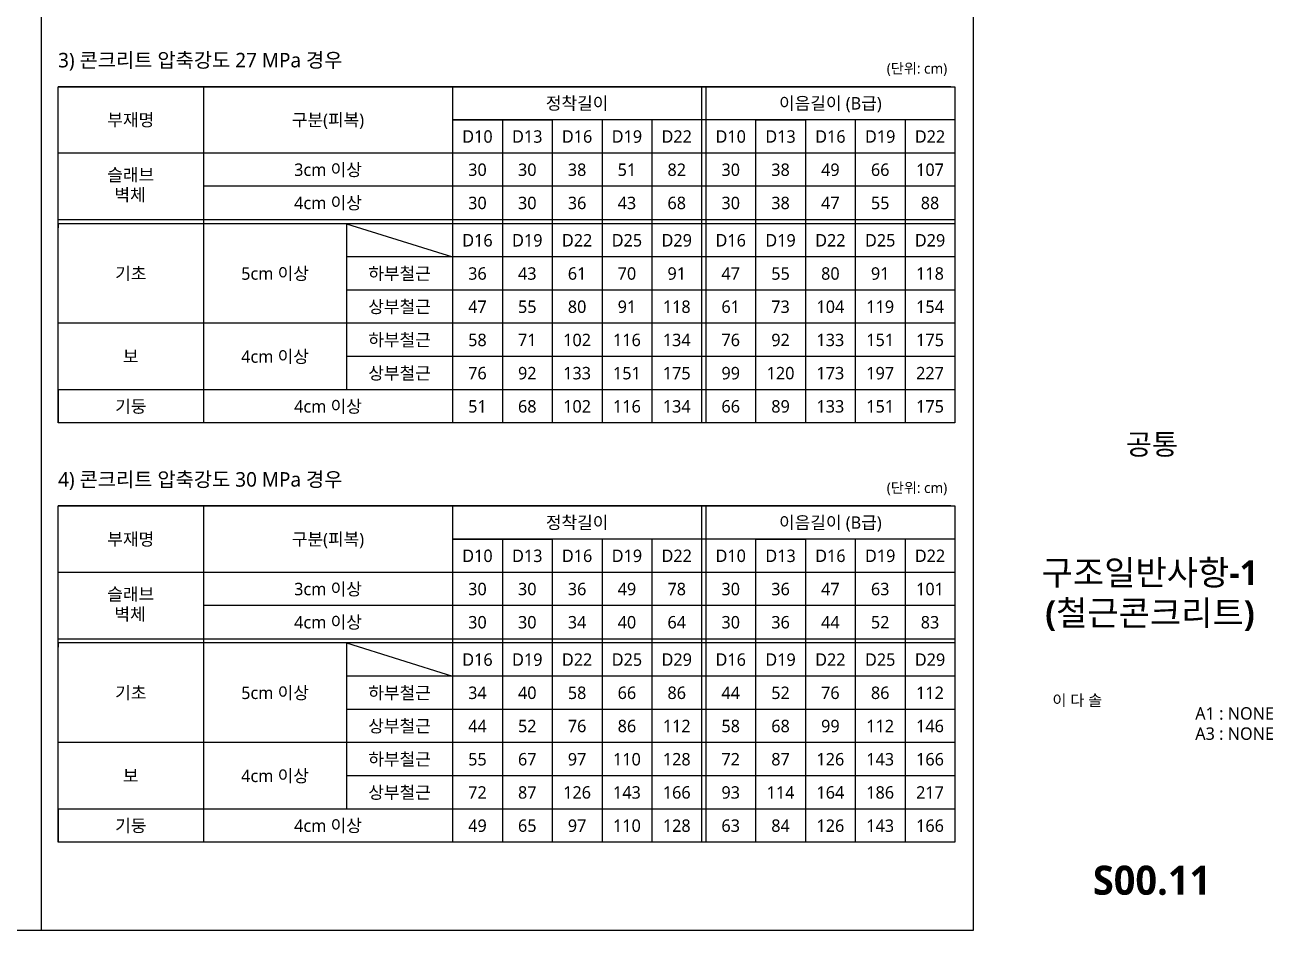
# Model space of a CAD drawing. Header units: millimetres. Extents: x 4573 to 501064, y -176100 to -4304.
# Drawn here: x 50505 to 80564, y -57300 to -35498 of the extents above; entities that cross this region are included whole.
import ezdxf
from ezdxf.enums import TextEntityAlignment as Align

# ---------------------------------------------------------------- set-up
doc = ezdxf.new("R2010")
doc.units = ezdxf.units.MM
doc.header["$LTSCALE"] = 800
for name, color, linetype in [('CHART', 7, 'Continuous'), ('ELE4', 4, 'Continuous'), ('SHT', 5, 'Continuous'), ('TEXT', 3, 'Continuous'), ('TITLE', 7, 'Continuous')]:
    doc.layers.add(name, color=color, linetype=linetype)
doc.styles.add('XR-SHEET-맑은고딕', font='malgun.ttf')
doc.styles.add('맑은고딕', font='malgun.ttf')
doc.styles.add('맑은고딕B', font='malgunbd.ttf')
doc.styles.add('스타일1', font='malgun.ttf')

# ---------------------------------------------------------------- blocks, each defined once
blk = doc.blocks.new('TITLE')
at = {"layer": 'TITLE', "style": '스타일1'}
for tag, height, p in [('동명칭', 6, (776.77, -457.26)), ('SCALE-A1', 3, (797.5, -522)), ('SCALE-A3', 3, (797.5, -527)), ('DATA', 3, (797.5, -540))]:
    blk.add_attdef(tag, text='', height=height, dxfattribs=at).set_placement(p, align=Align.MIDDLE)
for tag, height, p in [('TITLE1', 6, (776.5, -479.4)), ('TITLE4', 6, (776.5, -484.39)), ('TITLE2', 6, (776.5, -489)), ('TITLE5', 6, (776.5, -493.99)), ('TITLE3', 6, (776.5, -498.7)), ('NAME-1', 3, (760.16, -517.5)), ('NAME-2', 3, (760.16, -526.5)), ('A0.00', 7, (776.5, -561))]:
    blk.add_attdef(tag, text='', height=height, dxfattribs=at).set_placement(p, align=Align.MIDDLE_CENTER)

msp = doc.modelspace()

# ---------------------------------------------------------------- linework, layer by layer
for p, q in [((51302.8, -40185.4), (51302.8, -38585.4)), ((51302.8, -40185.4), (51302.8, -38585.4)), ((51302.8, -40285.4), (51302.8, -38585.4)), ((51302.8, -50285.4), (51302.8, -48685.4)), ((51302.8, -50285.4), (51302.8, -48685.4)), ((51302.8, -50385.4), (51302.8, -48685.4))]:
    msp.add_line(p, q)
at = {"layer": 'CHART'}
for p, q in [((72802.7, -36985.4), (51302.8, -36985.4)), ((54802.7, -36985.4), (54802.7, -38585.4)), ((54802.7, -36985.4), (54802.7, -38585.4)), ((60802.7, -36985.4), (60802.7, -38585.4)), ((60802.7, -36985.4), (60802.7, -38585.4)), ((66902.7, -36985.4), (66802.7, -36985.4)), ((66802.7, -36985.4), (66802.7, -45085.4)), ((66902.7, -36985.4), (66902.7, -38585.4)), ((66902.7, -36985.4), (66902.7, -38585.4)), ((66902.7, -36985.4), (67002.7, -36985.4)), ((72802.7, -37785.4), (60802.7, -37785.4)), ((72902.7, -37785.4), (60802.7, -37785.4)), ((60802.7, -37785.4), (62002.7, -37785.4)), ((62002.7, -37785.4), (62002.7, -45085.4)), ((62002.7, -37785.4), (63202.7, -37785.4)), ((63202.7, -37785.4), (63202.7, -45085.4)), ((64402.7, -37785.4), (64402.7, -45085.4)), ((65602.7, -37785.4), (65602.7, -45085.4)), ((68102.7, -37785.4), (68102.7, -45085.4)), ((68102.7, -37785.4), (69302.7, -37785.4)), ((69302.7, -37785.4), (69302.7, -45085.4)), ((70502.7, -37785.4), (70502.7, -45085.4)), ((71702.7, -37785.4), (71702.7, -45085.4)), ((72802.7, -38585.4), (51302.8, -38585.4)), ((72902.7, -38585.4), (51302.8, -38585.4)), ((72802.7, -38585.4), (54802.7, -38585.4)), ((54802.7, -38585.4), (54802.7, -45016.6)), ((72802.7, -38585.4), (54802.7, -38585.4)), ((54802.7, -38585.4), (54802.7, -45085.4)), ((60802.7, -38585.4), (60802.7, -45016.6)), ((60802.7, -38585.4), (60802.7, -45085.4)), ((66902.7, -38585.4), (66902.7, -45016.6)), ((66902.7, -38585.4), (66902.7, -45085.4)), ((72802.7, -39385.4), (54802.7, -39385.4)), ((72902.7, -39385.4), (54802.7, -39385.4)), ((51302.8, -40185.4), (72902.7, -40185.4)), ((72802.7, -40285.4), (51302.8, -40285.4)), ((72802.7, -40285.4), (51302.8, -40285.4)), ((72902.7, -40285.4), (51302.8, -40285.4)), ((51302.8, -40285.4), (51302.8, -40385.4)), ((58252.5, -40285.4), (58252.5, -44285.4)), ((58252.5, -40285.4), (58252.5, -44285.4)), ((58252.5, -40285.4), (60802.7, -41085.4)), ((72802.7, -41085.4), (58252.5, -41085.4)), ((72902.7, -41085.4), (58252.5, -41085.4)), ((72802.7, -41885.4), (58252.5, -41885.4)), ((72902.7, -41885.4), (58252.5, -41885.4)), ((72802.7, -42685.4), (51302.8, -42685.4)), ((72902.7, -42685.4), (51302.8, -42685.4)), ((72802.7, -43485.4), (58252.5, -43485.4)), ((72902.7, -43485.4), (58252.5, -43485.4)), ((72802.7, -44285.4), (51302.8, -44285.4)), ((72902.7, -44285.4), (51302.8, -44285.4)), ((51302.8, -44285.4), (51302.8, -45085.4)), ((72902.7, -45085.4), (51302.8, -45085.4)), ((72802.7, -47085.4), (51302.8, -47085.4)), ((54802.7, -47085.4), (54802.7, -48685.4)), ((54802.7, -47085.4), (54802.7, -48685.4)), ((60802.7, -47085.4), (60802.7, -48685.4)), ((60802.7, -47085.4), (60802.7, -48685.4)), ((66902.7, -47085.4), (66802.7, -47085.4)), ((66802.7, -47085.4), (66802.7, -55185.4)), ((66902.7, -47085.4), (66902.7, -48685.4)), ((66902.7, -47085.4), (66902.7, -48685.4)), ((66902.7, -47085.4), (67002.7, -47085.4)), ((72802.7, -47885.4), (60802.7, -47885.4)), ((72902.7, -47885.4), (60802.7, -47885.4)), ((60802.7, -47885.4), (62002.7, -47885.4)), ((62002.7, -47885.4), (62002.7, -55185.4)), ((62002.7, -47885.4), (63202.7, -47885.4)), ((63202.7, -47885.4), (63202.7, -55185.4)), ((64402.7, -47885.4), (64402.7, -55185.4)), ((65602.7, -47885.4), (65602.7, -55185.4)), ((68102.7, -47885.4), (68102.7, -55185.4)), ((68102.7, -47885.4), (69302.7, -47885.4)), ((69302.7, -47885.4), (69302.7, -55185.4)), ((70502.7, -47885.4), (70502.7, -55185.4)), ((71702.7, -47885.4), (71702.7, -55185.4)), ((72802.7, -48685.4), (51302.8, -48685.4)), ((72902.7, -48685.4), (51302.8, -48685.4)), ((72802.7, -48685.4), (54802.7, -48685.4)), ((54802.7, -48685.4), (54802.7, -55116.6)), ((72802.7, -48685.4), (54802.7, -48685.4)), ((54802.7, -48685.4), (54802.7, -55185.4)), ((60802.7, -48685.4), (60802.7, -55116.6)), ((60802.7, -48685.4), (60802.7, -55185.4)), ((66902.7, -48685.4), (66902.7, -55116.6)), ((66902.7, -48685.4), (66902.7, -55185.4)), ((72802.7, -49485.4), (54802.7, -49485.4)), ((72902.7, -49485.4), (54802.7, -49485.4)), ((51302.8, -50285.4), (72902.7, -50285.4)), ((72802.7, -50385.4), (51302.8, -50385.4)), ((72802.7, -50385.4), (51302.8, -50385.4)), ((72902.7, -50385.4), (51302.8, -50385.4)), ((51302.8, -50385.4), (51302.8, -50485.4)), ((58252.5, -50385.4), (58252.5, -54385.4)), ((58252.5, -50385.4), (58252.5, -54385.4)), ((58252.5, -50385.4), (60802.7, -51185.4)), ((72802.7, -51185.4), (58252.5, -51185.4)), ((72902.7, -51185.4), (58252.5, -51185.4)), ((72802.7, -51985.4), (58252.5, -51985.4)), ((72902.7, -51985.4), (58252.5, -51985.4)), ((72802.7, -52785.4), (51302.8, -52785.4)), ((72902.7, -52785.4), (51302.8, -52785.4)), ((72802.7, -53585.4), (58252.5, -53585.4)), ((72902.7, -53585.4), (58252.5, -53585.4)), ((72802.7, -54385.4), (51302.8, -54385.4)), ((72902.7, -54385.4), (51302.8, -54385.4)), ((51302.8, -54385.4), (51302.8, -55185.4)), ((72902.7, -55185.4), (51302.8, -55185.4))]:
    msp.add_line(p, q, dxfattribs=at)
for points in [[(51302.8, -38585.4), (51302.8, -36985.4), (72902.7, -36985.4), (72902.7, -38585.4)], [(72902.7, -36985.4), (72902.7, -45085.4)], [(72902.7, -38585.4), (72902.7, -45016.6)], [(51302.8, -45085.4), (51302.8, -40285.4)], [(51302.8, -45085.4), (51302.8, -40285.4)], [(51302.8, -45085.4), (51302.8, -40285.4)], [(51302.8, -48685.4), (51302.8, -47085.4), (72902.7, -47085.4), (72902.7, -48685.4)], [(72902.7, -47085.4), (72902.7, -55185.4)], [(72902.7, -48685.4), (72902.7, -55116.6)], [(51302.8, -55185.4), (51302.8, -50385.4)], [(51302.8, -55185.4), (51302.8, -50385.4)], [(51302.8, -55185.4), (51302.8, -50385.4)]]:
    msp.add_lwpolyline(points, dxfattribs=at)
at = {"layer": 'ELE4', "color": 2}
msp.add_line((50899.5, -57300), (50899.5, -6000), dxfattribs=at)
at = {"layer": 'ELE4'}
msp.add_lwpolyline([(4573.3, -57300), (73350, -57300), (73350, -6000), (4573.3, -6000)], close=True, dxfattribs=at)

# ---------------------------------------------------------------- block references
at = {"layer": 'TEXT'}
ref = msp.add_blockref('TITLE', (0, -59400), dxfattribs=dict(at, xscale=100, yscale=100, zscale=100))
ref.add_attrib('TITLE2', '구조일반사항-1', dxfattribs={"layer": 'SHT', "color": 4, "height": 600, "style": '맑은고딕B'}).set_placement((77600, -48691.4), align=Align.MIDDLE_CENTER)
ref.add_attrib('TITLE3', '(철근콘크리트)', dxfattribs={"layer": 'SHT', "color": 4, "height": 600, "style": '맑은고딕B'}).set_placement((77600, -49661.8), align=Align.MIDDLE_CENTER)
ref.add_attrib('NAME-1', '이 다 솔', dxfattribs={"color": 3, "height": 270, "style": '맑은고딕'}).set_placement((75250, -51766.7), align=Align.MIDDLE_LEFT)
ref.add_attrib('SCALE-A1', 'A1 : NONE', dxfattribs={"layer": 'SHT', "color": 3, "height": 300, "style": '맑은고딕'}).set_placement((79639.1, -52082.8), align=Align.MIDDLE)
ref.add_attrib('SCALE-A3', 'A3 : NONE', dxfattribs={"layer": 'SHT', "color": 3, "height": 300, "style": '맑은고딕'}).set_placement((79639.1, -52569.2), align=Align.MIDDLE)
ref.add_attrib('A0.00', 'S00.11', dxfattribs={"layer": 'SHT', "color": 4, "height": 700, "style": '맑은고딕B'}).set_placement((77650, -56100), align=Align.MIDDLE_CENTER)

# ---------------------------------------------------------------- texts
at = {"layer": 'TEXT', "style": 'XR-SHEET-맑은고딕'}
for s, height, p in [('3) 콘크리트 압축강도 27 MPa 경우', 350, (51302.8, -36520.2)), ('(단위: cm)', 250, (71261.2, -36671.1)), ('4) 콘크리트 압축강도 30 MPa 경우', 350, (51302.8, -46620.2)), ('(단위: cm)', 250, (71261.2, -46771.1))]:
    msp.add_text(s, height=height, dxfattribs=at).set_placement(p)
at = {"layer": 'TEXT'}
for s, height, style, p in [('정착길이', 300, 'XR-SHEET-맑은고딕', (63802.7, -37385.4)), ('이음길이 (B급)', 300, 'XR-SHEET-맑은고딕', (69902.7, -37385.4)), ('부재명', 300, 'XR-SHEET-맑은고딕', (53052.8, -37785.4)), ('구분(피복)', 300, 'XR-SHEET-맑은고딕', (57802.7, -37785.4)), ('D10', 300, 'XR-SHEET-맑은고딕', (61402.7, -38185.4)), ('D13', 300, 'XR-SHEET-맑은고딕', (62602.7, -38185.4)), ('D16', 300, 'XR-SHEET-맑은고딕', (63802.7, -38185.4)), ('D19', 300, 'XR-SHEET-맑은고딕', (65002.7, -38185.4)), ('D22', 300, 'XR-SHEET-맑은고딕', (66202.7, -38185.4)), ('D10', 300, 'XR-SHEET-맑은고딕', (67502.7, -38185.4)), ('D13', 300, 'XR-SHEET-맑은고딕', (68702.7, -38185.4)), ('D16', 300, 'XR-SHEET-맑은고딕', (69902.7, -38185.4)), ('D19', 300, 'XR-SHEET-맑은고딕', (71102.7, -38185.4)), ('D22', 300, 'XR-SHEET-맑은고딕', (72302.7, -38185.4)), ('슬래브', 300, 'XR-SHEET-맑은고딕', (53052.8, -39108.5)), ('슬래브', 300, 'XR-SHEET-맑은고딕', (53052.8, -39108.5)), ('3cm 이상', 300, 'XR-SHEET-맑은고딕', (57802.7, -38985.4)), ('30', 300, 'XR-SHEET-맑은고딕', (61402.7, -38985.4)), ('30', 300, 'XR-SHEET-맑은고딕', (62602.7, -38985.4)), ('38', 300, 'XR-SHEET-맑은고딕', (63802.7, -38985.4)), ('51', 300, 'XR-SHEET-맑은고딕', (65002.7, -38985.4)), ('82', 300, 'XR-SHEET-맑은고딕', (66202.7, -38985.4)), ('30', 300, 'XR-SHEET-맑은고딕', (67502.7, -38985.4)), ('38', 300, 'XR-SHEET-맑은고딕', (68702.7, -38985.4)), ('49', 300, 'XR-SHEET-맑은고딕', (69902.7, -38985.4)), ('66', 300, 'XR-SHEET-맑은고딕', (71102.7, -38985.4)), ('107', 300, 'XR-SHEET-맑은고딕', (72302.7, -38985.4)), ('벽체', 300, 'XR-SHEET-맑은고딕', (53034.5, -39592.8)), ('벽체', 300, 'XR-SHEET-맑은고딕', (53034.5, -39592.8)), ('4cm 이상', 300, 'XR-SHEET-맑은고딕', (57802.7, -39785.4)), ('30', 300, 'XR-SHEET-맑은고딕', (61402.7, -39785.4)), ('30', 300, 'XR-SHEET-맑은고딕', (62602.7, -39785.4)), ('36', 300, 'XR-SHEET-맑은고딕', (63802.7, -39785.4)), ('43', 300, 'XR-SHEET-맑은고딕', (65002.7, -39785.4)), ('68', 300, 'XR-SHEET-맑은고딕', (66202.7, -39785.4)), ('30', 300, 'XR-SHEET-맑은고딕', (67502.7, -39785.4)), ('38', 300, 'XR-SHEET-맑은고딕', (68702.7, -39785.4)), ('47', 300, 'XR-SHEET-맑은고딕', (69902.7, -39785.4)), ('55', 300, 'XR-SHEET-맑은고딕', (71102.7, -39785.4)), ('88', 300, 'XR-SHEET-맑은고딕', (72302.7, -39785.4)), ('D16', 300, 'XR-SHEET-맑은고딕', (61402.7, -40685.4)), ('D19', 300, 'XR-SHEET-맑은고딕', (62602.7, -40685.4)), ('D22', 300, 'XR-SHEET-맑은고딕', (63802.7, -40685.4)), ('D25', 300, 'XR-SHEET-맑은고딕', (65002.7, -40685.4)), ('D29', 300, 'XR-SHEET-맑은고딕', (66202.7, -40685.4)), ('D16', 300, 'XR-SHEET-맑은고딕', (67502.7, -40685.4)), ('D19', 300, 'XR-SHEET-맑은고딕', (68702.7, -40685.4)), ('D22', 300, 'XR-SHEET-맑은고딕', (69902.7, -40685.4)), ('D25', 300, 'XR-SHEET-맑은고딕', (71102.7, -40685.4)), ('D29', 300, 'XR-SHEET-맑은고딕', (72302.7, -40685.4)), ('기초', 300, 'XR-SHEET-맑은고딕', (53052.8, -41485.4)), ('5cm 이상', 300, 'XR-SHEET-맑은고딕', (56527.6, -41485.4)), ('하부철근', 300, 'XR-SHEET-맑은고딕', (59527.6, -41485.4)), ('36', 300, 'XR-SHEET-맑은고딕', (61402.7, -41485.4)), ('43', 300, 'XR-SHEET-맑은고딕', (62602.7, -41485.4)), ('61', 300, 'XR-SHEET-맑은고딕', (63802.7, -41485.4)), ('70', 300, 'XR-SHEET-맑은고딕', (65002.7, -41485.4)), ('91', 300, 'XR-SHEET-맑은고딕', (66202.7, -41485.4)), ('47', 300, 'XR-SHEET-맑은고딕', (67502.7, -41485.4)), ('55', 300, 'XR-SHEET-맑은고딕', (68702.7, -41485.4)), ('80', 300, 'XR-SHEET-맑은고딕', (69902.7, -41485.4)), ('91', 300, 'XR-SHEET-맑은고딕', (71102.7, -41485.4)), ('118', 300, 'XR-SHEET-맑은고딕', (72302.7, -41485.4)), ('상부철근', 300, 'XR-SHEET-맑은고딕', (59527.6, -42285.4)), ('47', 300, 'XR-SHEET-맑은고딕', (61402.7, -42285.4)), ('55', 300, 'XR-SHEET-맑은고딕', (62602.7, -42285.4)), ('80', 300, 'XR-SHEET-맑은고딕', (63802.7, -42285.4)), ('91', 300, 'XR-SHEET-맑은고딕', (65002.7, -42285.4)), ('118', 300, 'XR-SHEET-맑은고딕', (66202.7, -42285.4)), ('61', 300, 'XR-SHEET-맑은고딕', (67502.7, -42285.4)), ('73', 300, 'XR-SHEET-맑은고딕', (68702.7, -42285.4)), ('104', 300, 'XR-SHEET-맑은고딕', (69902.7, -42285.4)), ('119', 300, 'XR-SHEET-맑은고딕', (71102.7, -42285.4)), ('154', 300, 'XR-SHEET-맑은고딕', (72302.7, -42285.4)), ('하부철근', 300, 'XR-SHEET-맑은고딕', (59527.6, -43085.4)), ('58', 300, 'XR-SHEET-맑은고딕', (61402.7, -43085.4)), ('71', 300, 'XR-SHEET-맑은고딕', (62602.7, -43085.4)), ('102', 300, 'XR-SHEET-맑은고딕', (63802.7, -43085.4)), ('116', 300, 'XR-SHEET-맑은고딕', (65002.7, -43085.4)), ('134', 300, 'XR-SHEET-맑은고딕', (66202.7, -43085.4)), ('76', 300, 'XR-SHEET-맑은고딕', (67502.7, -43085.4)), ('92', 300, 'XR-SHEET-맑은고딕', (68702.7, -43085.4)), ('133', 300, 'XR-SHEET-맑은고딕', (69902.7, -43085.4)), ('151', 300, 'XR-SHEET-맑은고딕', (71102.7, -43085.4)), ('175', 300, 'XR-SHEET-맑은고딕', (72302.7, -43085.4)), ('보', 300, 'XR-SHEET-맑은고딕', (53052.8, -43485.4)), ('4cm 이상', 300, 'XR-SHEET-맑은고딕', (56527.6, -43485.4)), ('상부철근', 300, 'XR-SHEET-맑은고딕', (59527.6, -43885.4)), ('76', 300, 'XR-SHEET-맑은고딕', (61402.7, -43885.4)), ('92', 300, 'XR-SHEET-맑은고딕', (62602.7, -43885.4)), ('133', 300, 'XR-SHEET-맑은고딕', (63802.7, -43885.4)), ('151', 300, 'XR-SHEET-맑은고딕', (65002.7, -43885.4)), ('175', 300, 'XR-SHEET-맑은고딕', (66202.7, -43885.4)), ('99', 300, 'XR-SHEET-맑은고딕', (67502.7, -43885.4)), ('120', 300, 'XR-SHEET-맑은고딕', (68702.7, -43885.4)), ('173', 300, 'XR-SHEET-맑은고딕', (69902.7, -43885.4)), ('197', 300, 'XR-SHEET-맑은고딕', (71102.7, -43885.4)), ('227', 300, 'XR-SHEET-맑은고딕', (72302.7, -43885.4)), ('기둥', 300, 'XR-SHEET-맑은고딕', (53052.8, -44685.4)), ('4cm 이상', 300, 'XR-SHEET-맑은고딕', (57802.7, -44685.4)), ('51', 300, 'XR-SHEET-맑은고딕', (61402.7, -44685.4)), ('68', 300, 'XR-SHEET-맑은고딕', (62602.7, -44685.4)), ('102', 300, 'XR-SHEET-맑은고딕', (63802.7, -44685.4)), ('116', 300, 'XR-SHEET-맑은고딕', (65002.7, -44685.4)), ('134', 300, 'XR-SHEET-맑은고딕', (66202.7, -44685.4)), ('66', 300, 'XR-SHEET-맑은고딕', (67502.7, -44685.4)), ('89', 300, 'XR-SHEET-맑은고딕', (68702.7, -44685.4)), ('133', 300, 'XR-SHEET-맑은고딕', (69902.7, -44685.4)), ('151', 300, 'XR-SHEET-맑은고딕', (71102.7, -44685.4)), ('175', 300, 'XR-SHEET-맑은고딕', (72302.7, -44685.4)), ('공통', 500, '맑은고딕B', (77649.2, -45600)), ('정착길이', 300, 'XR-SHEET-맑은고딕', (63802.7, -47485.4)), ('이음길이 (B급)', 300, 'XR-SHEET-맑은고딕', (69902.7, -47485.4)), ('부재명', 300, 'XR-SHEET-맑은고딕', (53052.8, -47885.4)), ('구분(피복)', 300, 'XR-SHEET-맑은고딕', (57802.7, -47885.4)), ('D10', 300, 'XR-SHEET-맑은고딕', (61402.7, -48285.4)), ('D13', 300, 'XR-SHEET-맑은고딕', (62602.7, -48285.4)), ('D16', 300, 'XR-SHEET-맑은고딕', (63802.7, -48285.4)), ('D19', 300, 'XR-SHEET-맑은고딕', (65002.7, -48285.4)), ('D22', 300, 'XR-SHEET-맑은고딕', (66202.7, -48285.4)), ('D10', 300, 'XR-SHEET-맑은고딕', (67502.7, -48285.4)), ('D13', 300, 'XR-SHEET-맑은고딕', (68702.7, -48285.4)), ('D16', 300, 'XR-SHEET-맑은고딕', (69902.7, -48285.4)), ('D19', 300, 'XR-SHEET-맑은고딕', (71102.7, -48285.4)), ('D22', 300, 'XR-SHEET-맑은고딕', (72302.7, -48285.4)), ('3cm 이상', 300, 'XR-SHEET-맑은고딕', (57802.7, -49085.4)), ('30', 300, 'XR-SHEET-맑은고딕', (61402.7, -49085.4)), ('30', 300, 'XR-SHEET-맑은고딕', (62602.7, -49085.4)), ('36', 300, 'XR-SHEET-맑은고딕', (63802.7, -49085.4)), ('49', 300, 'XR-SHEET-맑은고딕', (65002.7, -49085.4)), ('78', 300, 'XR-SHEET-맑은고딕', (66202.7, -49085.4)), ('30', 300, 'XR-SHEET-맑은고딕', (67502.7, -49085.4)), ('36', 300, 'XR-SHEET-맑은고딕', (68702.7, -49085.4)), ('47', 300, 'XR-SHEET-맑은고딕', (69902.7, -49085.4)), ('63', 300, 'XR-SHEET-맑은고딕', (71102.7, -49085.4)), ('101', 300, 'XR-SHEET-맑은고딕', (72302.7, -49085.4)), ('슬래브', 300, 'XR-SHEET-맑은고딕', (53052.8, -49208.5)), ('슬래브', 300, 'XR-SHEET-맑은고딕', (53052.8, -49208.5)), ('벽체', 300, 'XR-SHEET-맑은고딕', (53034.5, -49692.8)), ('벽체', 300, 'XR-SHEET-맑은고딕', (53034.5, -49692.8)), ('4cm 이상', 300, 'XR-SHEET-맑은고딕', (57802.7, -49885.4)), ('30', 300, 'XR-SHEET-맑은고딕', (61402.7, -49885.4)), ('30', 300, 'XR-SHEET-맑은고딕', (62602.7, -49885.4)), ('34', 300, 'XR-SHEET-맑은고딕', (63802.7, -49885.4)), ('40', 300, 'XR-SHEET-맑은고딕', (65002.7, -49885.4)), ('64', 300, 'XR-SHEET-맑은고딕', (66202.7, -49885.4)), ('30', 300, 'XR-SHEET-맑은고딕', (67502.7, -49885.4)), ('36', 300, 'XR-SHEET-맑은고딕', (68702.7, -49885.4)), ('44', 300, 'XR-SHEET-맑은고딕', (69902.7, -49885.4)), ('52', 300, 'XR-SHEET-맑은고딕', (71102.7, -49885.4)), ('83', 300, 'XR-SHEET-맑은고딕', (72302.7, -49885.4)), ('D16', 300, 'XR-SHEET-맑은고딕', (61402.7, -50785.4)), ('D19', 300, 'XR-SHEET-맑은고딕', (62602.7, -50785.4)), ('D22', 300, 'XR-SHEET-맑은고딕', (63802.7, -50785.4)), ('D25', 300, 'XR-SHEET-맑은고딕', (65002.7, -50785.4)), ('D29', 300, 'XR-SHEET-맑은고딕', (66202.7, -50785.4)), ('D16', 300, 'XR-SHEET-맑은고딕', (67502.7, -50785.4)), ('D19', 300, 'XR-SHEET-맑은고딕', (68702.7, -50785.4)), ('D22', 300, 'XR-SHEET-맑은고딕', (69902.7, -50785.4)), ('D25', 300, 'XR-SHEET-맑은고딕', (71102.7, -50785.4)), ('D29', 300, 'XR-SHEET-맑은고딕', (72302.7, -50785.4)), ('기초', 300, 'XR-SHEET-맑은고딕', (53052.8, -51585.4)), ('5cm 이상', 300, 'XR-SHEET-맑은고딕', (56527.6, -51585.4)), ('하부철근', 300, 'XR-SHEET-맑은고딕', (59527.6, -51585.4)), ('34', 300, 'XR-SHEET-맑은고딕', (61402.7, -51585.4)), ('40', 300, 'XR-SHEET-맑은고딕', (62602.7, -51585.4)), ('58', 300, 'XR-SHEET-맑은고딕', (63802.7, -51585.4)), ('66', 300, 'XR-SHEET-맑은고딕', (65002.7, -51585.4)), ('86', 300, 'XR-SHEET-맑은고딕', (66202.7, -51585.4)), ('44', 300, 'XR-SHEET-맑은고딕', (67502.7, -51585.4)), ('52', 300, 'XR-SHEET-맑은고딕', (68702.7, -51585.4)), ('76', 300, 'XR-SHEET-맑은고딕', (69902.7, -51585.4)), ('86', 300, 'XR-SHEET-맑은고딕', (71102.7, -51585.4)), ('112', 300, 'XR-SHEET-맑은고딕', (72302.7, -51585.4)), ('상부철근', 300, 'XR-SHEET-맑은고딕', (59527.6, -52385.4)), ('44', 300, 'XR-SHEET-맑은고딕', (61402.7, -52385.4)), ('52', 300, 'XR-SHEET-맑은고딕', (62602.7, -52385.4)), ('76', 300, 'XR-SHEET-맑은고딕', (63802.7, -52385.4)), ('86', 300, 'XR-SHEET-맑은고딕', (65002.7, -52385.4)), ('112', 300, 'XR-SHEET-맑은고딕', (66202.7, -52385.4)), ('58', 300, 'XR-SHEET-맑은고딕', (67502.7, -52385.4)), ('68', 300, 'XR-SHEET-맑은고딕', (68702.7, -52385.4)), ('99', 300, 'XR-SHEET-맑은고딕', (69902.7, -52385.4)), ('112', 300, 'XR-SHEET-맑은고딕', (71102.7, -52385.4)), ('146', 300, 'XR-SHEET-맑은고딕', (72302.7, -52385.4)), ('하부철근', 300, 'XR-SHEET-맑은고딕', (59527.6, -53185.4)), ('55', 300, 'XR-SHEET-맑은고딕', (61402.7, -53185.4)), ('67', 300, 'XR-SHEET-맑은고딕', (62602.7, -53185.4)), ('97', 300, 'XR-SHEET-맑은고딕', (63802.7, -53185.4)), ('110', 300, 'XR-SHEET-맑은고딕', (65002.7, -53185.4)), ('128', 300, 'XR-SHEET-맑은고딕', (66202.7, -53185.4)), ('72', 300, 'XR-SHEET-맑은고딕', (67502.7, -53185.4)), ('87', 300, 'XR-SHEET-맑은고딕', (68702.7, -53185.4)), ('126', 300, 'XR-SHEET-맑은고딕', (69902.7, -53185.4)), ('143', 300, 'XR-SHEET-맑은고딕', (71102.7, -53185.4)), ('166', 300, 'XR-SHEET-맑은고딕', (72302.7, -53185.4)), ('보', 300, 'XR-SHEET-맑은고딕', (53052.8, -53585.4)), ('4cm 이상', 300, 'XR-SHEET-맑은고딕', (56527.6, -53585.4)), ('상부철근', 300, 'XR-SHEET-맑은고딕', (59527.6, -53985.4)), ('72', 300, 'XR-SHEET-맑은고딕', (61402.7, -53985.4)), ('87', 300, 'XR-SHEET-맑은고딕', (62602.7, -53985.4)), ('126', 300, 'XR-SHEET-맑은고딕', (63802.7, -53985.4)), ('143', 300, 'XR-SHEET-맑은고딕', (65002.7, -53985.4)), ('166', 300, 'XR-SHEET-맑은고딕', (66202.7, -53985.4)), ('93', 300, 'XR-SHEET-맑은고딕', (67502.7, -53985.4)), ('114', 300, 'XR-SHEET-맑은고딕', (68702.7, -53985.4)), ('164', 300, 'XR-SHEET-맑은고딕', (69902.7, -53985.4)), ('186', 300, 'XR-SHEET-맑은고딕', (71102.7, -53985.4)), ('217', 300, 'XR-SHEET-맑은고딕', (72302.7, -53985.4)), ('기둥', 300, 'XR-SHEET-맑은고딕', (53052.8, -54785.4)), ('4cm 이상', 300, 'XR-SHEET-맑은고딕', (57802.7, -54785.4)), ('49', 300, 'XR-SHEET-맑은고딕', (61402.7, -54785.4)), ('65', 300, 'XR-SHEET-맑은고딕', (62602.7, -54785.4)), ('97', 300, 'XR-SHEET-맑은고딕', (63802.7, -54785.4)), ('110', 300, 'XR-SHEET-맑은고딕', (65002.7, -54785.4)), ('128', 300, 'XR-SHEET-맑은고딕', (66202.7, -54785.4)), ('63', 300, 'XR-SHEET-맑은고딕', (67502.7, -54785.4)), ('84', 300, 'XR-SHEET-맑은고딕', (68702.7, -54785.4)), ('126', 300, 'XR-SHEET-맑은고딕', (69902.7, -54785.4)), ('143', 300, 'XR-SHEET-맑은고딕', (71102.7, -54785.4)), ('166', 300, 'XR-SHEET-맑은고딕', (72302.7, -54785.4))]:
    msp.add_text(s, height=height, dxfattribs=dict(at, style=style)).set_placement(p, align=Align.MIDDLE_CENTER)

doc.saveas('drawing.dxf')
